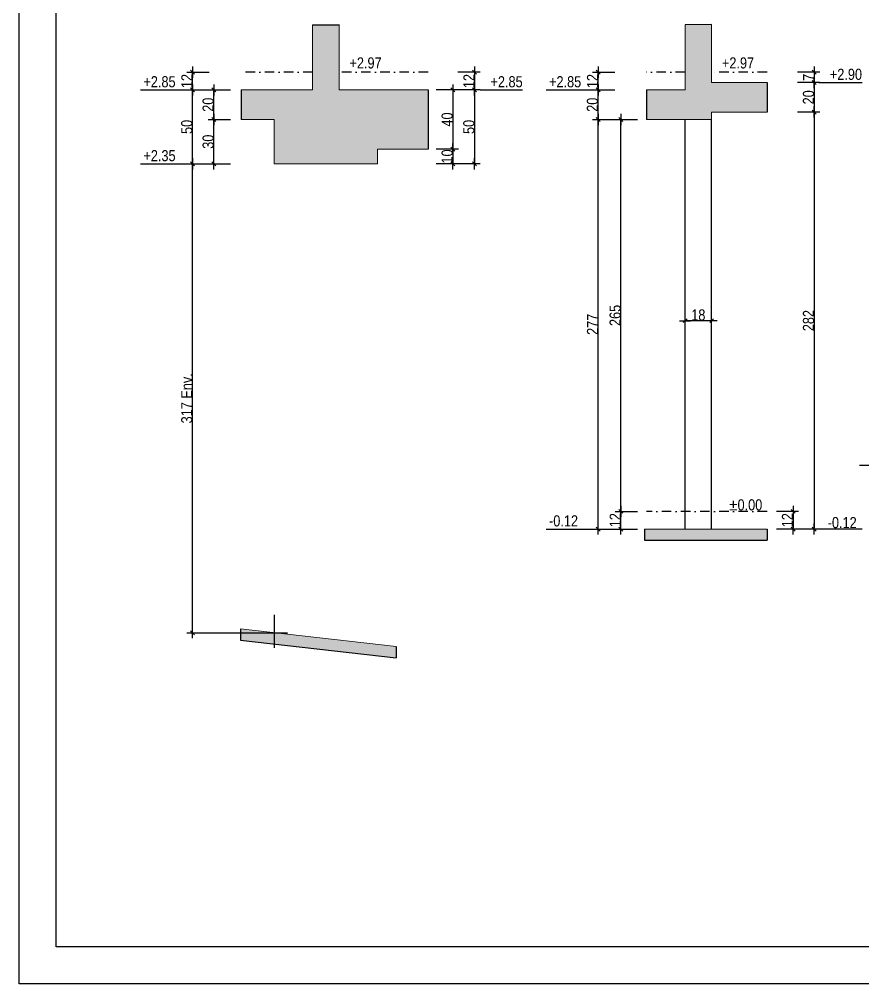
# Model space of a CAD drawing. Header units: centimetres. Extents: x -1744 to 32711, y -16767 to -12567.
# Drawn here: x 23621 to 24762, y -16767 to -15463 of the extents above; entities that cross this region are included whole.
import ezdxf

# ---------------------------------------------------------------- set-up
doc = ezdxf.new("R2010")
doc.units = ezdxf.units.CM
doc.header["$LTSCALE"] = 25.4
doc.header["$PDMODE"] = 1
doc.header["$PDSIZE"] = -2
doc.linetypes.add('TIRETPTX2', pattern=[50.8, 25.4, -12.7, 0, -12.7])
for name, color, linetype in [('01_cote_gen', 4, 'Continuous'), ('01_linteaux', 2, 'Continuous'), ('01_poch_BN', 9, 'Continuous'), ('01_texte', 230, 'Continuous'), ('AA_COTES', 2, 'Continuous')]:
    doc.layers.add(name, color=color, linetype=linetype)
doc.layers.add('01_murs_coup', color=5, linetype='Continuous', lineweight=60)
doc.styles.add('ARIAL NA', font='ARIALN.TTF')
doc.styles.add('STYLE2', font='ARIALN.TTF')
doc.dimstyles.new('JB25', dxfattribs={"dimscale": 0.1, "dimtxt": 150, "dimasz": 15, "dimexe": 0.1, "dimexo": 0.1, "dimgap": 0.09, "dimtad": 1, "dimdec": 1, "dimlfac": 0.5, "dimdsep": 46, "dimtxsty": 'STYLE2', "dimblk1": 'BOND_G', "dimblk2": 'BOND_D', "dimsah": 1, "dimcen": 1.5, "dimdle": 0.01, "dimse1": 1, "dimse2": 1, "dimclrd": 4, "dimclre": 2, "dimclrt": 6, "dimazin": 2, "dimtfac": 2.333333, "dimtdec": 1, "dimtix": 1, "dimtmove": 2, "dimatfit": 3, "dimldrblk": 'BOND_G', "dimfxl": 1, "dimtolj": 1, "dimtzin": 0, "dimarcsym": 0})

# ---------------------------------------------------------------- blocks, each defined once
blk = doc.blocks.new('BOND_G')
at = {"layer": 'AA_COTES', "color": 0}
for p, q in [((0, -5), (0, 15)), ((5, 0), (-5, 0)), ((1.77, 1.77), (-1.77, -1.77))]:
    blk.add_line(p, q, dxfattribs=at)
blk = doc.blocks.new('BOND_D')
at = {"layer": 'AA_COTES', "color": 0}
for p, q in [((5, 0), (-5, 0)), ((-1.77, -1.77), (1.77, 1.77)), ((0, 5), (0, -15))]:
    blk.add_line(p, q, dxfattribs=at)
blk = doc.blocks.new('*D1020')
at = {"layer": '01_cote_gen', "color": 4, "lineweight": -2, "ltscale": 200, "transparency": 16777216}
blk.add_line((24556.2, -15870.2), (24523.2, -15870.2), dxfattribs=at)
at = {"layer": 'Defpoints', "color": 0, "ltscale": 200, "transparency": 16777216}
for p in [(24521.7, -15870.2), (24521.7, -15934.7), (24557.7, -15934.7)]:
    blk.add_point(p, dxfattribs=at)
at = {"layer": '01_cote_gen', "color": 4, "lineweight": -2, "ltscale": 200, "transparency": 16777216, "xscale": 1.5, "yscale": 1.5, "zscale": 1.5, "rotation": 180}
blk.add_blockref('BOND_D', (24521.7, -15870.2), dxfattribs=at)
at = {"layer": '01_cote_gen', "color": 4, "lineweight": -2, "ltscale": 200, "transparency": 16777216, "xscale": 1.5, "yscale": 1.5, "zscale": 1.5}
blk.add_blockref('BOND_G', (24557.7, -15870.2), dxfattribs=at)
at = {"layer": '01_cote_gen', "color": 6, "ltscale": 200, "transparency": 16777216, "insert": (24539.7, -15862.5), "char_height": 15, "attachment_point": 5, "style": 'STYLE2'}
blk.add_mtext('\\A1;18', dxfattribs=at)
blk = doc.blocks.new('*D1021')
at = {"layer": '01_cote_gen', "color": 4, "lineweight": -2, "transparency": 16777216}
blk.add_line((24696.3, -15589.6), (24696.3, -16150.6), dxfattribs=at)
at = {"layer": 'Defpoints', "color": 0, "transparency": 16777216}
for p in [(24569.1, -15588.1), (24608.6, -16152.1), (24696.3, -16152.1)]:
    blk.add_point(p, dxfattribs=at)
at = {"layer": '01_cote_gen', "color": 4, "lineweight": -2, "transparency": 16777216, "xscale": 1.5, "yscale": 1.5, "zscale": 1.5}
for name, p, rotation in [('BOND_G', (24696.3, -15588.1), 90), ('BOND_D', (24696.3, -16152.1), 270)]:
    blk.add_blockref(name, p, dxfattribs=dict(at, rotation=rotation))
at = {"layer": '01_cote_gen', "color": 6, "transparency": 16777216, "insert": (24688.7, -15870.1), "char_height": 15, "attachment_point": 5, "rotation": 90, "style": 'STYLE2'}
blk.add_mtext('\\A1;282', dxfattribs=at)
blk = doc.blocks.new('*D1022')
at = {"layer": '01_cote_gen', "color": 4, "lineweight": -2, "transparency": 16777216}
blk.add_line((24696.3, -15549.6), (24696.3, -15586.6), dxfattribs=at)
at = {"layer": 'Defpoints', "color": 0, "transparency": 16777216}
for p in [(24578.3, -15548.1), (24569.1, -15588.1), (24696.3, -15588.1)]:
    blk.add_point(p, dxfattribs=at)
at = {"layer": '01_cote_gen', "color": 4, "lineweight": -2, "transparency": 16777216, "xscale": 1.5, "yscale": 1.5, "zscale": 1.5}
for name, p, rotation in [('BOND_G', (24696.3, -15548.1), 90), ('BOND_D', (24696.3, -15588.1), 270)]:
    blk.add_blockref(name, p, dxfattribs=dict(at, rotation=rotation))
at = {"layer": '01_cote_gen', "color": 6, "transparency": 16777216, "insert": (24688.7, -15568.1), "char_height": 15, "attachment_point": 5, "rotation": 90, "style": 'STYLE2'}
blk.add_mtext('\\A1;20', dxfattribs=at)
blk = doc.blocks.new('*D1023')
at = {"layer": '01_cote_gen', "color": 4, "lineweight": -2, "transparency": 16777216}
blk.add_line((24696.3, -15535.6), (24696.3, -15546.6), dxfattribs=at)
at = {"layer": 'Defpoints', "color": 0, "transparency": 16777216}
for p in [(24572.1, -15534.1), (24572.1, -15548.1), (24696.3, -15548.1)]:
    blk.add_point(p, dxfattribs=at)
at = {"layer": '01_cote_gen', "color": 4, "lineweight": -2, "transparency": 16777216, "xscale": 1.5, "yscale": 1.5, "zscale": 1.5}
for name, p, rotation in [('BOND_G', (24696.3, -15534.1), 90), ('BOND_D', (24696.3, -15548.1), 270)]:
    blk.add_blockref(name, p, dxfattribs=dict(at, rotation=rotation))
at = {"layer": '01_cote_gen', "color": 6, "transparency": 16777216, "insert": (24688.8, -15541.1), "char_height": 15, "attachment_point": 5, "rotation": 90, "style": 'STYLE2'}
blk.add_mtext('\\A1;7', dxfattribs=at)
blk = doc.blocks.new('*D1024')
at = {"layer": '01_cote_gen', "color": 4, "lineweight": -2, "transparency": 16777216}
blk.add_line((24667.8, -16129.6), (24667.8, -16150.6), dxfattribs=at)
at = {"layer": 'Defpoints', "color": 0, "transparency": 16777216}
for p in [(24608.6, -16128.1), (24608.6, -16152.1), (24667.8, -16152.1)]:
    blk.add_point(p, dxfattribs=at)
at = {"layer": '01_cote_gen', "color": 4, "lineweight": -2, "transparency": 16777216, "xscale": 1.5, "yscale": 1.5, "zscale": 1.5}
for name, p, rotation in [('BOND_G', (24667.8, -16128.1), 90), ('BOND_D', (24667.8, -16152.1), 270)]:
    blk.add_blockref(name, p, dxfattribs=dict(at, rotation=rotation))
at = {"layer": '01_cote_gen', "color": 6, "transparency": 16777216, "insert": (24660.2, -16140.1), "char_height": 15, "attachment_point": 5, "rotation": 90, "style": 'STYLE2'}
blk.add_mtext('\\A1;12', dxfattribs=at)
blk = doc.blocks.new('*D1025')
at = {"layer": '01_poch_BN', "color": 4, "lineweight": -2, "transparency": 16777216}
blk.add_line((24434.9, -16150.6), (24434.9, -16129.6), dxfattribs=at)
at = {"layer": 'Defpoints', "color": 0, "transparency": 16777216}
for p in [(24434.9, -16128.1), (24469.8, -16128.1), (24484.2, -16152.1)]:
    blk.add_point(p, dxfattribs=at)
at = {"layer": '01_poch_BN', "color": 4, "lineweight": -2, "transparency": 16777216, "xscale": 1.5, "yscale": 1.5, "zscale": 1.5}
for name, p, rotation in [('BOND_D', (24434.9, -16128.1), 90), ('BOND_G', (24434.9, -16152.1), 270)]:
    blk.add_blockref(name, p, dxfattribs=dict(at, rotation=rotation))
at = {"layer": '01_poch_BN', "color": 6, "transparency": 16777216, "insert": (24427.3, -16140.1), "char_height": 15, "attachment_point": 5, "rotation": 90, "style": 'STYLE2'}
blk.add_mtext('\\A1;12', dxfattribs=at)
blk = doc.blocks.new('*D1026')
at = {"layer": '01_poch_BN', "color": 4, "lineweight": -2, "transparency": 16777216}
blk.add_line((24404.2, -16150.6), (24404.2, -15599.6), dxfattribs=at)
at = {"layer": 'Defpoints', "color": 0, "transparency": 16777216}
for p in [(24404.2, -15598.1), (24485.3, -15598.1), (24485.3, -16152.1)]:
    blk.add_point(p, dxfattribs=at)
at = {"layer": '01_poch_BN', "color": 4, "lineweight": -2, "transparency": 16777216, "xscale": 1.5, "yscale": 1.5, "zscale": 1.5}
for name, p, rotation in [('BOND_D', (24404.2, -15598.1), 90), ('BOND_G', (24404.2, -16152.1), 270)]:
    blk.add_blockref(name, p, dxfattribs=dict(at, rotation=rotation))
at = {"layer": '01_poch_BN', "color": 6, "transparency": 16777216, "insert": (24396.6, -15875.1), "char_height": 15, "attachment_point": 5, "rotation": 90, "style": 'STYLE2'}
blk.add_mtext('\\A1;277', dxfattribs=at)
blk = doc.blocks.new('*D1027')
at = {"layer": '01_poch_BN', "color": 4, "lineweight": -2, "transparency": 16777216}
blk.add_line((24434.9, -16126.6), (24434.9, -15599.6), dxfattribs=at)
at = {"layer": 'Defpoints', "color": 0, "transparency": 16777216}
for p in [(24434.9, -15598.1), (24469.8, -15598.1), (24469.8, -16128.1)]:
    blk.add_point(p, dxfattribs=at)
at = {"layer": '01_poch_BN', "color": 4, "lineweight": -2, "transparency": 16777216, "xscale": 1.5, "yscale": 1.5, "zscale": 1.5}
for name, p, rotation in [('BOND_D', (24434.9, -15598.1), 90), ('BOND_G', (24434.9, -16128.1), 270)]:
    blk.add_blockref(name, p, dxfattribs=dict(at, rotation=rotation))
at = {"layer": '01_poch_BN', "color": 6, "transparency": 16777216, "insert": (24427.2, -15863.1), "char_height": 15, "attachment_point": 5, "rotation": 90, "style": 'STYLE2'}
blk.add_mtext('\\A1;265', dxfattribs=at)
blk = doc.blocks.new('*D1028')
at = {"layer": '01_poch_BN', "color": 4, "lineweight": -2, "transparency": 16777216}
blk.add_line((24404.2, -15596.6), (24404.2, -15559.6), dxfattribs=at)
at = {"layer": 'Defpoints', "color": 0, "transparency": 16777216}
for p in [(24404.2, -15558.1), (24469.8, -15558.1), (24457.4, -15598.1)]:
    blk.add_point(p, dxfattribs=at)
at = {"layer": '01_poch_BN', "color": 4, "lineweight": -2, "transparency": 16777216, "xscale": 1.5, "yscale": 1.5, "zscale": 1.5}
for name, p, rotation in [('BOND_D', (24404.2, -15558.1), 90), ('BOND_G', (24404.2, -15598.1), 270)]:
    blk.add_blockref(name, p, dxfattribs=dict(at, rotation=rotation))
at = {"layer": '01_poch_BN', "color": 6, "transparency": 16777216, "insert": (24396.5, -15578.1), "char_height": 15, "attachment_point": 5, "rotation": 90, "style": 'STYLE2'}
blk.add_mtext('\\A1;20', dxfattribs=at)
blk = doc.blocks.new('*D1029')
at = {"layer": '01_poch_BN', "color": 4, "lineweight": -2, "transparency": 16777216}
blk.add_line((24404.2, -15556.6), (24404.2, -15535.6), dxfattribs=at)
at = {"layer": 'Defpoints', "color": 0, "transparency": 16777216}
for p in [(24404.2, -15534.1), (24469.8, -15534.1), (24469.8, -15558.1)]:
    blk.add_point(p, dxfattribs=at)
at = {"layer": '01_poch_BN', "color": 4, "lineweight": -2, "transparency": 16777216, "xscale": 1.5, "yscale": 1.5, "zscale": 1.5}
for name, p, rotation in [('BOND_D', (24404.2, -15534.1), 90), ('BOND_G', (24404.2, -15558.1), 270)]:
    blk.add_blockref(name, p, dxfattribs=dict(at, rotation=rotation))
at = {"layer": '01_poch_BN', "color": 6, "transparency": 16777216, "insert": (24396.6, -15546.1), "char_height": 15, "attachment_point": 5, "rotation": 90, "style": 'STYLE2'}
blk.add_mtext('\\A1;12', dxfattribs=at)
blk = doc.blocks.new('*D1030')
at = {"layer": '01_poch_BN', "color": 4, "lineweight": -2, "transparency": 16777216}
blk.add_line((23884.5, -15596.6), (23884.5, -15559.6), dxfattribs=at)
at = {"layer": 'Defpoints', "color": 0, "transparency": 16777216}
for p in [(23884.5, -15558.1), (23950.2, -15558.1), (23937.7, -15598.1)]:
    blk.add_point(p, dxfattribs=at)
at = {"layer": '01_poch_BN', "color": 4, "lineweight": -2, "transparency": 16777216, "xscale": 1.5, "yscale": 1.5, "zscale": 1.5}
for name, p, rotation in [('BOND_D', (23884.5, -15558.1), 90), ('BOND_G', (23884.5, -15598.1), 270)]:
    blk.add_blockref(name, p, dxfattribs=dict(at, rotation=rotation))
at = {"layer": '01_poch_BN', "color": 6, "transparency": 16777216, "insert": (23876.9, -15578.1), "char_height": 15, "attachment_point": 5, "rotation": 90, "style": 'STYLE2'}
blk.add_mtext('\\A1;20', dxfattribs=at)
blk = doc.blocks.new('*D1031')
at = {"layer": '01_poch_BN', "color": 4, "lineweight": -2, "transparency": 16777216}
blk.add_line((23855.7, -15556.6), (23855.7, -15535.6), dxfattribs=at)
at = {"layer": 'Defpoints', "color": 0, "transparency": 16777216}
for p in [(23855.7, -15534.1), (23921.3, -15534.1), (23921.3, -15558.1)]:
    blk.add_point(p, dxfattribs=at)
at = {"layer": '01_poch_BN', "color": 4, "lineweight": -2, "transparency": 16777216, "xscale": 1.5, "yscale": 1.5, "zscale": 1.5}
for name, p, rotation in [('BOND_D', (23855.7, -15534.1), 90), ('BOND_G', (23855.7, -15558.1), 270)]:
    blk.add_blockref(name, p, dxfattribs=dict(at, rotation=rotation))
at = {"layer": '01_poch_BN', "color": 6, "transparency": 16777216, "insert": (23848.1, -15546.1), "char_height": 15, "attachment_point": 5, "rotation": 90, "style": 'STYLE2'}
blk.add_mtext('\\A1;12', dxfattribs=at)
blk = doc.blocks.new('*D1032')
at = {"layer": '01_poch_BN', "color": 4, "lineweight": -2, "transparency": 16777216}
blk.add_line((23884.5, -15656.6), (23884.5, -15599.6), dxfattribs=at)
at = {"layer": 'Defpoints', "color": 0, "transparency": 16777216}
for p in [(23884.5, -15598.1), (23994.9, -15598.1), (23994.9, -15658.1)]:
    blk.add_point(p, dxfattribs=at)
at = {"layer": '01_poch_BN', "color": 4, "lineweight": -2, "transparency": 16777216, "xscale": 1.5, "yscale": 1.5, "zscale": 1.5}
for name, p, rotation in [('BOND_D', (23884.5, -15598.1), 90), ('BOND_G', (23884.5, -15658.1), 270)]:
    blk.add_blockref(name, p, dxfattribs=dict(at, rotation=rotation))
at = {"layer": '01_poch_BN', "color": 6, "transparency": 16777216, "insert": (23876.9, -15628.1), "char_height": 15, "attachment_point": 5, "rotation": 90, "style": 'STYLE2'}
blk.add_mtext('\\A1;30', dxfattribs=at)
blk = doc.blocks.new('*D1033')
at = {"layer": '01_poch_BN', "color": 4, "lineweight": -2, "transparency": 16777216}
blk.add_line((23855.7, -15656.6), (23855.7, -15559.6), dxfattribs=at)
at = {"layer": 'Defpoints', "color": 0, "transparency": 16777216}
for p in [(23855.7, -15558.1), (23969.6, -15558.1), (23994.9, -15658.1)]:
    blk.add_point(p, dxfattribs=at)
at = {"layer": '01_poch_BN', "color": 4, "lineweight": -2, "transparency": 16777216, "xscale": 1.5, "yscale": 1.5, "zscale": 1.5}
for name, p, rotation in [('BOND_D', (23855.7, -15558.1), 90), ('BOND_G', (23855.7, -15658.1), 270)]:
    blk.add_blockref(name, p, dxfattribs=dict(at, rotation=rotation))
at = {"layer": '01_poch_BN', "color": 6, "transparency": 16777216, "insert": (23848, -15608.1), "char_height": 15, "attachment_point": 5, "rotation": 90, "style": 'STYLE2'}
blk.add_mtext('\\A1;50', dxfattribs=at)
blk = doc.blocks.new('*D1034')
at = {"layer": '01_poch_BN', "color": 4, "lineweight": -2, "transparency": 16777216}
blk.add_line((23855.7, -16290.8), (23855.7, -15659.6), dxfattribs=at)
at = {"layer": 'Defpoints', "color": 0, "transparency": 16777216}
for p in [(23855.7, -15658.1), (24018, -15658.1), (23878.2, -16292.3)]:
    blk.add_point(p, dxfattribs=at)
at = {"layer": '01_poch_BN', "color": 4, "lineweight": -2, "transparency": 16777216, "xscale": 1.5, "yscale": 1.5, "zscale": 1.5}
for name, p, rotation in [('BOND_D', (23855.7, -15658.1), 90), ('BOND_G', (23855.7, -16292.3), 270)]:
    blk.add_blockref(name, p, dxfattribs=dict(at, rotation=rotation))
at = {"layer": '01_poch_BN', "color": 6, "transparency": 16777216, "insert": (23848, -15975.2), "char_height": 15, "attachment_point": 5, "rotation": 90, "style": 'STYLE2'}
blk.add_mtext('\\A1;317 Env.', dxfattribs=at)
blk = doc.blocks.new('*D1035')
at = {"layer": '01_poch_BN', "color": 4, "lineweight": -2, "transparency": 16777216}
blk.add_line((24207.8, -15559.6), (24207.8, -15636.6), dxfattribs=at)
at = {"layer": 'Defpoints', "color": 0, "transparency": 16777216}
for p in [(24174.5, -15558.1), (24174.5, -15638.1), (24207.8, -15638.1)]:
    blk.add_point(p, dxfattribs=at)
at = {"layer": '01_poch_BN', "color": 4, "lineweight": -2, "transparency": 16777216, "xscale": 1.5, "yscale": 1.5, "zscale": 1.5}
for name, p, rotation in [('BOND_G', (24207.8, -15558.1), 90), ('BOND_D', (24207.8, -15638.1), 270)]:
    blk.add_blockref(name, p, dxfattribs=dict(at, rotation=rotation))
at = {"layer": '01_poch_BN', "color": 6, "transparency": 16777216, "insert": (24200.1, -15598.1), "char_height": 15, "attachment_point": 5, "rotation": 90, "style": 'STYLE2'}
blk.add_mtext('\\A1;40', dxfattribs=at)
blk = doc.blocks.new('*D1036')
at = {"layer": '01_poch_BN', "color": 4, "lineweight": -2, "transparency": 16777216}
blk.add_line((24207.8, -15639.6), (24207.8, -15656.6), dxfattribs=at)
at = {"layer": 'Defpoints', "color": 0, "transparency": 16777216}
for p in [(24174.4, -15638.1), (24106, -15658.1), (24207.8, -15658.1)]:
    blk.add_point(p, dxfattribs=at)
at = {"layer": '01_poch_BN', "color": 4, "lineweight": -2, "transparency": 16777216, "xscale": 1.5, "yscale": 1.5, "zscale": 1.5}
for name, p, rotation in [('BOND_G', (24207.8, -15638.1), 90), ('BOND_D', (24207.8, -15658.1), 270)]:
    blk.add_blockref(name, p, dxfattribs=dict(at, rotation=rotation))
at = {"layer": '01_poch_BN', "color": 6, "transparency": 16777216, "insert": (24200.1, -15648.1), "char_height": 15, "attachment_point": 5, "rotation": 90, "style": 'STYLE2'}
blk.add_mtext('\\A1;10', dxfattribs=at)
blk = doc.blocks.new('*D1037')
at = {"layer": '01_poch_BN', "color": 4, "lineweight": -2, "transparency": 16777216}
blk.add_line((24237.1, -15559.6), (24237.1, -15656.6), dxfattribs=at)
at = {"layer": 'Defpoints', "color": 0, "transparency": 16777216}
for p in [(24215.3, -15558.1), (24215.3, -15658.1), (24237.1, -15658.1)]:
    blk.add_point(p, dxfattribs=at)
at = {"layer": '01_poch_BN', "color": 4, "lineweight": -2, "transparency": 16777216, "xscale": 1.5, "yscale": 1.5, "zscale": 1.5}
for name, p, rotation in [('BOND_G', (24237.1, -15558.1), 90), ('BOND_D', (24237.1, -15658.1), 270)]:
    blk.add_blockref(name, p, dxfattribs=dict(at, rotation=rotation))
at = {"layer": '01_poch_BN', "color": 6, "transparency": 16777216, "insert": (24229.4, -15608.1), "char_height": 15, "attachment_point": 5, "rotation": 90, "style": 'STYLE2'}
blk.add_mtext('\\A1;50', dxfattribs=at)
blk = doc.blocks.new('*D1038')
at = {"layer": '01_poch_BN', "color": 4, "lineweight": -2, "transparency": 16777216}
blk.add_line((24237.1, -15535.6), (24237.1, -15556.6), dxfattribs=at)
at = {"layer": 'Defpoints', "color": 0, "transparency": 16777216}
for p in [(24174.3, -15534.1), (24166.6, -15558.1), (24237.1, -15558.1)]:
    blk.add_point(p, dxfattribs=at)
at = {"layer": '01_poch_BN', "color": 4, "lineweight": -2, "transparency": 16777216, "xscale": 1.5, "yscale": 1.5, "zscale": 1.5}
for name, p, rotation in [('BOND_G', (24237.1, -15534.1), 90), ('BOND_D', (24237.1, -15558.1), 270)]:
    blk.add_blockref(name, p, dxfattribs=dict(at, rotation=rotation))
at = {"layer": '01_poch_BN', "color": 6, "transparency": 16777216, "insert": (24229.6, -15546.1), "char_height": 15, "attachment_point": 5, "rotation": 90, "style": 'STYLE2'}
blk.add_mtext('\\A1;12', dxfattribs=at)

msp = doc.modelspace()

# ---------------------------------------------------------------- hatches: boundary and pattern name
at = {"layer": '01_poch_BN'}
h = msp.add_hatch(color=256, dxfattribs=at)
h.dxf.hatch_style = 1
h.paths.add_polyline_path([(24054.05, -15469.82), (24018.05, -15469.82), (24018.05, -15558.13), (23921.29, -15558.13), (23921.29, -15598.13), (23966.05, -15598.13), (23966.05, -15658.13), (24106.05, -15658.13), (24106.05, -15638.13), (24174.51, -15638.13), (24174.51, -15558.13), (24054.05, -15558.13)])
h = msp.add_hatch(color=256, dxfattribs=at)
h.dxf.hatch_style = 1
h.paths.add_polyline_path([(24632.65, -15548.13), (24557.7, -15548.13), (24557.7, -15469.63), (24521.7, -15469.82), (24521.7, -15558.13), (24469.8, -15558.13), (24469.8, -15598.13), (24557.7, -15598.13), (24557.7, -15588.13), (24632.65, -15588.13)])
h = msp.add_hatch(color=256, dxfattribs=at)
h.dxf.hatch_style = 1
h.paths.add_polyline_path([(24632.65, -16152.13), (24466.87, -16152.13), (24466.87, -16167.3), (24632.65, -16167.12)])
h = msp.add_hatch(color=256, dxfattribs=at)
h.dxf.hatch_style = 1
h.paths.add_polyline_path([(23966.05, -16292.31), (23966.05, -16307.43), (24131.1, -16326.1), (24131.1, -16311.11)])
h.paths.add_polyline_path([(23920.45, -16287.11), (23920.45, -16292.31), (23966.05, -16292.31)])
h.paths.add_polyline_path([(23966.05, -16292.31), (23920.45, -16292.31), (23920.45, -16302.28), (23966.05, -16307.43)])

# ---------------------------------------------------------------- linework, layer by layer
at = {"layer": '01_cote_gen'}
for p, q in [((23621.5, -16767.07), (23621.5, -12567.07)), ((31661.5, -16767.07), (23621.5, -16767.07))]:
    msp.add_line(p, q, dxfattribs=at)
at = {"layer": '01_linteaux', "linetype": 'TIRETPTX2', "ltscale": 0.02}
for p, q in [((24018.05, -15534.13), (23921.29, -15534.13)), ((24174.29, -15534.13), (24054.05, -15534.13)), ((24521.7, -15534.13), (24469.8, -15534.13)), ((24632.65, -15534.13), (24557.7, -15534.13)), ((24632.65, -16128.13), (24469.8, -16128.13))]:
    msp.add_line(p, q, dxfattribs=at)
at = {"layer": '01_linteaux', "ltscale": 0.1}
for p, q in [((24521.7, -16152.31), (24521.7, -15598.13)), ((24557.7, -16152.31), (24557.7, -15598.13)), ((23966.05, -16267.89), (23966.05, -16312.71)), ((23869.83, -16292.31), (23984.11, -16292.31))]:
    msp.add_line(p, q, dxfattribs=at)
at = {"layer": '01_murs_coup', "linetype": 'Continuous', "lineweight": 5}
for p, q in [((24018.05, -15558.13), (24018.05, -15469.82)), ((24054.05, -15558.13), (24054.05, -15469.63)), ((24521.7, -15558.13), (24521.7, -15469.82)), ((24557.7, -15548.13), (24557.7, -15469.63)), ((24632.65, -15548.13), (24557.7, -15548.13)), ((24018.05, -15558.13), (23921.29, -15558.13)), ((24054.05, -15558.13), (24174.51, -15558.13)), ((24521.7, -15558.13), (24469.8, -15558.13)), ((24632.65, -15588.13), (24557.7, -15588.13)), ((24557.7, -15598.13), (24557.7, -15588.13)), ((23966.05, -15598.13), (23921.29, -15598.13)), ((23966.05, -15598.13), (23966.05, -15658.13)), ((24557.7, -15598.13), (24469.8, -15598.13)), ((24174.38, -15638.13), (24106.05, -15638.13)), ((24106.05, -15638.13), (24106.05, -15658.13)), ((23966.05, -15658.13), (24106.05, -15658.13)), ((24632.65, -16152.13), (24466.87, -16152.13)), ((24131.1, -16311.11), (23920.45, -16287.11))]:
    msp.add_line(p, q, dxfattribs=at)
at = {"layer": '01_poch_BN'}
for p, q in [((24018.05, -15469.82), (24054.05, -15469.82)), ((24557.7, -15469.63), (24521.7, -15469.82)), ((23921.29, -15558.13), (23921.29, -15598.13)), ((24174.51, -15558.13), (24174.51, -15638.13)), ((24469.8, -15558.13), (24469.8, -15598.13)), ((24466.87, -16152.13), (24466.87, -16167.3)), ((23920.45, -16287.11), (23920.45, -16302.28))]:
    msp.add_line(p, q, dxfattribs=at)
at = {"layer": '01_poch_BN', "ltscale": 200}
for p, q in [((24632.65, -15548.13), (24632.65, -15588.13)), ((24632.65, -16152.13), (24632.65, -16167.12)), ((24466.87, -16167.3), (24632.65, -16167.12)), ((23920.45, -16302.28), (24131.1, -16326.1)), ((24131.1, -16311.11), (24131.1, -16326.1))]:
    msp.add_line(p, q, dxfattribs=at)
at = {"layer": '01_texte'}
for p, q in [((23671.5, -16717.07), (23671.5, -12609.25)), ((24702.69, -15548.13), (24761.02, -15548.13)), ((23785.45, -15558.13), (23848.16, -15558.13)), ((24244.61, -15558.13), (24301.87, -15558.13)), ((24333.96, -15558.13), (24396.67, -15558.13)), ((23785.45, -15658.13), (23848.16, -15658.13)), ((24757.72, -16065.63), (24820.43, -16065.63)), ((24333.96, -16152.13), (24396.67, -16152.13)), ((24761.43, -16152.13), (24703.85, -16152.13)), ((31661.5, -16717.07), (23671.5, -16717.07))]:
    msp.add_line(p, q, dxfattribs=at)

# ---------------------------------------------------------------- texts
at = {"layer": '01_texte', "style": 'ARIAL NA'}
for s, p in [('+2.97', (24067.96, -15529.06)), ('+2.97', (24571.62, -15529.06)), ('+2.90', (24717.54, -15544.49)), ('+2.85', (23789.33, -15554.49)), ('+2.85', (24258.62, -15554.49)), ('+2.85', (24337.84, -15554.49)), ('+2.35', (23789.33, -15654.49)), ('%%P0.00', (24581.2, -16126.83)), ('-0.12', (24337.84, -16148.49)), ('-0.12', (24714.62, -16150.83))]:
    msp.add_text(s, height=15, dxfattribs=at).set_placement(p)

# ---------------------------------------------------------------- dimensions: what is measured, and where the dimension line sits
at = {"layer": '01_cote_gen'}
for base, p1, p2, picture, middle in [((24696.35, -15548.13), (24572.08, -15534.13), (24572.08, -15548.13), '*D1023', (24688.84, -15541.13)), ((24696.35, -15588.13), (24578.3, -15548.13), (24569.08, -15588.13), '*D1022', (24688.68, -15568.13)), ((24696.35, -16152.13), (24569.08, -15588.13), (24608.56, -16152.13), '*D1021', (24688.68, -15870.13)), ((24667.77, -16152.13), (24608.56, -16128.13), (24608.56, -16152.13), '*D1024', (24660.23, -16140.13))]:
    dim = msp.add_linear_dim(base=base, p1=p1, p2=p2, angle=90, dimstyle='JB25', dxfattribs=at)
    dim.commit()
    dim.dimension.update_dxf_attribs({"geometry": picture, "text_midpoint": middle})
at = {"layer": '01_cote_gen', "ltscale": 200}
dim = msp.add_linear_dim(base=(24521.7, -15870.15), p1=(24557.7, -15934.69), p2=(24521.7, -15934.69), angle=180, dimstyle='JB25', dxfattribs=at)
dim.commit()
dim.dimension.update_dxf_attribs({"geometry": '*D1020', "text_midpoint": (24539.7, -15862.49)})
at = {"layer": '01_poch_BN'}
for base, p1, p2, picture, middle in [((23855.66, -15534.13), (23921.29, -15558.13), (23921.29, -15534.13), '*D1031', (23848.12, -15546.13)), ((24237.11, -15558.13), (24174.29, -15534.13), (24166.63, -15558.13), '*D1038', (24229.57, -15546.13)), ((24404.17, -15534.13), (24469.8, -15558.13), (24469.8, -15534.13), '*D1029', (24396.63, -15546.13)), ((23855.66, -15558.13), (23994.93, -15658.13), (23969.6, -15558.13), '*D1033', (23847.99, -15608.13)), ((23884.54, -15558.13), (23937.73, -15598.13), (23950.17, -15558.13), '*D1030', (23876.87, -15578.13)), ((24207.79, -15638.13), (24174.51, -15558.13), (24174.51, -15638.13), '*D1035', (24200.13, -15598.13)), ((24237.11, -15658.13), (24215.29, -15558.13), (24215.29, -15658.13), '*D1037', (24229.44, -15608.13)), ((24404.17, -15558.13), (24457.36, -15598.13), (24469.8, -15558.13), '*D1028', (24396.5, -15578.13)), ((23884.54, -15598.13), (23994.93, -15658.13), (23994.93, -15598.13), '*D1032', (23876.87, -15628.13)), ((24404.17, -15598.13), (24485.28, -16152.13), (24485.28, -15598.13), '*D1026', (24396.63, -15875.13)), ((24434.86, -15598.13), (24469.8, -16128.13), (24469.8, -15598.13), '*D1027', (24427.2, -15863.13)), ((24207.79, -15658.13), (24174.38, -15638.13), (24106.05, -15658.13), '*D1036', (24200.13, -15648.13)), ((24434.86, -16128.13), (24484.19, -16152.13), (24469.8, -16128.13), '*D1025', (24427.32, -16140.13))]:
    dim = msp.add_linear_dim(base=base, p1=p1, p2=p2, angle=90, dimstyle='JB25', dxfattribs=at)
    dim.commit()
    dim.dimension.update_dxf_attribs({"geometry": picture, "text_midpoint": middle})
dim = msp.add_linear_dim(base=(23855.66, -15658.13), p1=(23878.16, -16292.31), p2=(24018.05, -15658.13), angle=90, text='317 Env.', dimstyle='JB25', dxfattribs=at)
dim.commit()
dim.dimension.update_dxf_attribs({"geometry": '*D1034', "text_midpoint": (23847.99, -15975.22)})

doc.saveas('drawing.dxf')
